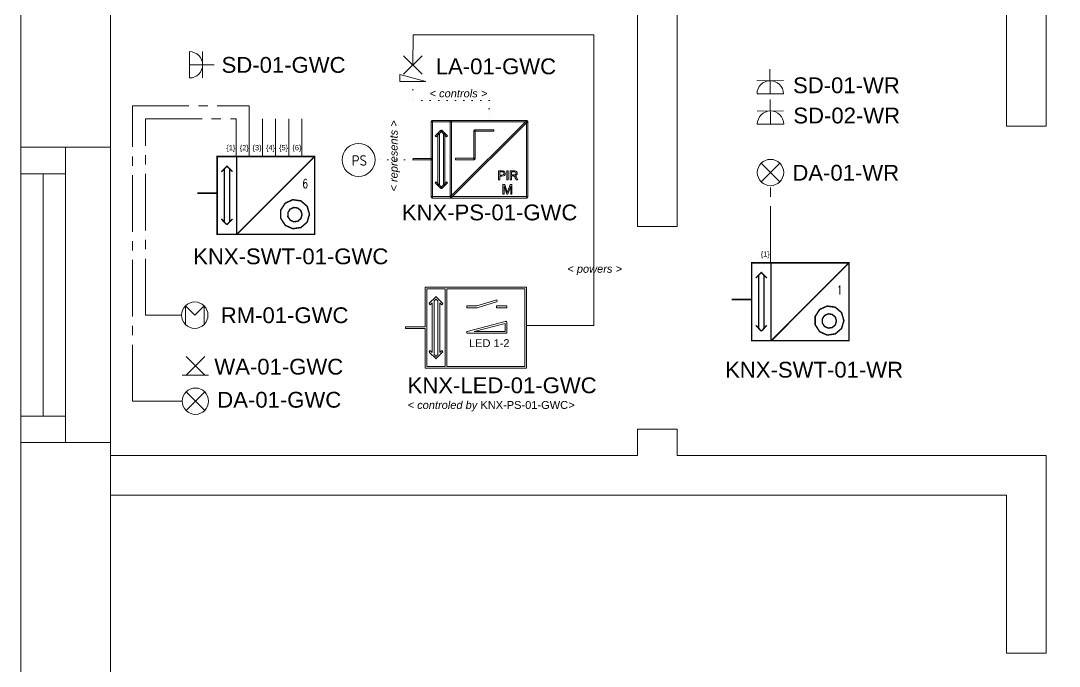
# Model space of a CAD drawing. Header units: millimetres. Extents: x 19292 to 35275, y 2102 to 26369.
# Drawn here: x 19292 to 23232, y 18779 to 21229 of the extents above; entities that cross this region are included whole.
import ezdxf
from ezdxf.enums import TextEntityAlignment as Align

# ---------------------------------------------------------------- set-up
doc = ezdxf.new("R2010")
doc.units = ezdxf.units.MM
doc.header["$LTSCALE"] = 10
doc.linetypes.add('AI-Linetype-20', pattern=[32.166085, 21.44411, -3.573992, 3.573992, -3.573992])
doc.linetypes.add('DOT2', pattern=[3.175, 0, -3.175])
for name, color, linetype in [('00-FP01-Walls', 7, 'Continuous'), ('00-FP01-Walls_Internal', 7, 'Continuous'), ('00-FP01-Windows', 7, 'Continuous'), ('02-EG-WR-Outlets_Schematic', 7, 'Continuous'), ('03-EG-WR-Light_Schematic', 7, 'Continuous'), ('05-EG-GWC-Misc_Schematic', 7, 'Continuous'), ('06-EG-GWC-Smart_Schematic', 7, 'Continuous'), ('06-EG-WR-Smart_Schematic', 7, 'Continuous'), ('07-EG-GWC-Power_Outlets', 7, 'Continuous'), ('08-EG-GWC-Light_Schematic', 7, 'Continuous')]:
    doc.layers.add(name, color=color, linetype=linetype)
doc.styles.add('ISO Proportional', font='isocp.shx')
doc.styles.add('SN0', font='ROMANS', dxfattribs={"width": 0.002083})
doc.styles.get("Standard").update_dxf_attribs({"font": 'Arial.ttf'})

msp = doc.modelspace()

# ---------------------------------------------------------------- linework, layer by layer
at = {"layer": '00-FP01-Walls', "color": 7, "lineweight": 20}
for points in [[(20332.2, 26369), (23032.2, 26369), (27732.2, 26369), (29332.2, 26369), (29332.2, 18699), (29332.2, 16329), (27992.2, 16329), (19292.2, 16329), (19292.2, 26369)], [(20632.2, 16669), (28992.2, 16669), (28992.2, 18699), (28992.2, 26029), (27732.2, 26029), (23032.2, 26029), (22332.2, 26029), (19632.2, 26029), (19632.2, 23637), (19632.2, 16669)]]:
    msp.add_lwpolyline(points, close=True, dxfattribs=at)
at = {"layer": '00-FP01-Walls_Internal', "color": 7, "lineweight": 20}
for points in [[(19632.2, 21429), (23032.2, 21429), (23032.2, 22429), (23182.2, 22429), (23182.2, 20829), (23032.2, 20829), (23032.2, 21279), (21782.2, 21279), (21782.2, 20449), (21632.2, 20449), (21632.2, 21279), (19632.2, 21279)], [(19632.2, 19429), (23032.2, 19429), (23032.2, 18829), (23182.2, 18829), (23182.2, 19579), (23032.2, 19579), (21782.2, 19579), (21782.2, 19679), (21632.2, 19679), (21632.2, 19579), (19632.2, 19579)]]:
    msp.add_lwpolyline(points, dxfattribs=at)
at = {"layer": '00-FP01-Windows', "lineweight": 20}
for p, q in [((19292.2, 20749), (19632.2, 20749)), ((19462.2, 20749), (19462.2, 19629)), ((19292.2, 20649), (19462.2, 20649)), ((19377.2, 20649), (19377.2, 19729)), ((19292.2, 19729), (19462.2, 19729)), ((19292.2, 19629), (19632.2, 19629))]:
    msp.add_line(p, q, dxfattribs=at)
at = {"layer": '00-FP01-Windows', "color": 7, "lineweight": 20}
for p, q in [((19632.2, 20749), (19292.2, 20749)), ((19292.2, 20749), (19292.2, 19629)), ((19632.2, 20749), (19632.2, 19629))]:
    msp.add_line(p, q, dxfattribs=at)
at = {"layer": '02-EG-WR-Outlets_Schematic', "color": 7, "lineweight": 15}
for p, q in [((22135.8, 20952), (22134.7, 21045.9)), ((22085.5, 21001.7), (22185.5, 21002.2)), ((22085.8, 20951.7), (22185.8, 20952.2)), ((22136.8, 20837), (22135.8, 20930.9)), ((22086.5, 20886.7), (22186.5, 20887.3)), ((22086.8, 20836.7), (22186.8, 20837.3))]:
    msp.add_line(p, q, dxfattribs=at)
for centre in [(22135.8, 20952), (22136.8, 20837)]:
    msp.add_arc(centre, 50, 0.3178, 180.3178, dxfattribs=at)
at = {"layer": '03-EG-WR-Light_Schematic', "color": 7, "lineweight": 15}
for p, q in [((22101.4, 20618), (22172.2, 20688.8)), ((22101.4, 20688.8), (22172.2, 20618))]:
    msp.add_line(p, q, dxfattribs=at)
msp.add_circle((22136.8, 20653.4), 50, dxfattribs=at)
at = {"layer": '05-EG-GWC-Misc_Schematic', "color": 7, "lineweight": 15}
for p, q in [((19952.5, 20111.9), (19917.1, 20147.3)), ((19917.1, 20147.3), (19917.1, 20076.5)), ((19987.8, 20147.3), (19952.5, 20111.9)), ((19987.8, 20147.3), (19987.8, 20076.5))]:
    msp.add_line(p, q, dxfattribs=at)
msp.add_circle((19952.5, 20111.9), 50, dxfattribs=at)
at = {"layer": '06-EG-GWC-Smart_Schematic', "color": 3, "linetype": 'AI-Linetype-20', "lineweight": 15}
for p, q in [((19716, 20907.1), (20159.2, 20907.1)), ((19716, 19785.4), (19716, 20907.1)), ((20159.2, 20714.4), (20159.2, 20907.1)), ((19766, 20857.1), (20109.2, 20857.1)), ((19766, 20111.9), (19766, 20857.1)), ((20109.2, 20714.4), (20109.2, 20857.1)), ((20209.2, 20714.4), (20209.2, 20857.1)), ((20259.2, 20714.4), (20259.2, 20857.1)), ((20309.2, 20714.4), (20309.2, 20857.1)), ((20359.2, 20714.4), (20359.2, 20857.1)), ((19766, 20111.9), (19902.5, 20111.9)), ((19716, 19785.4), (19904.8, 19785.4))]:
    msp.add_line(p, q, dxfattribs=at)
at = {"layer": '06-EG-GWC-Smart_Schematic', "color": 1, "linetype": 'Continuous', "lineweight": 15}
for points in [[(20779.9, 21061.5), (20781.2, 21176)], [(21466.2, 21176), (20781.2, 21176)], [(21466.2, 20071.3), (21466.2, 21176)], [(21466.2, 20072.3), (21211.3, 20072.3)]]:
    msp.add_lwpolyline(points, dxfattribs=at)
at = {"layer": '06-EG-GWC-Smart_Schematic', "color": 7, "linetype": 'DOT2', "lineweight": 15}
for points in [[(20779.4, 20999.2), (20779.4, 20927.2)], [(21069, 20927.2), (20779.4, 20927.2)], [(21069, 20927.2), (21069, 20848.5)], [(20780.5, 20701.2), (20636.6, 20701.2)]]:
    msp.add_lwpolyline(points, dxfattribs=at)
at = {"layer": '06-EG-GWC-Smart_Schematic', "color": 7, "linetype": 'Continuous', "lineweight": 15, "const_width": 5.48}
for points in [[(20037.6, 20714.4), (20111.2, 20714.4), (20111.2, 20418.4), (20037.6, 20418.4), (20037.6, 20714.4)], [(20111.2, 20714.4), (20407.2, 20714.4), (20407.2, 20418.4), (20111.2, 20418.4), (20111.2, 20714.4)], [(20407.2, 20714.4), (20112, 20418.4)], [(20074.4, 20677.6), (20053.3, 20656.4), (20074.4, 20677.6), (20095.6, 20656.4), (20074.4, 20677.6)], [(20064.3, 20667.4), (20064.3, 20466.2)], [(20084.6, 20667.4), (20084.6, 20466.2)], [(19961.7, 20575), (20036.8, 20575)], [(20387.6, 20495.1), (20378.9, 20525.1), (20355.2, 20545.7), (20324.2, 20550.2), (20295.7, 20537.2), (20278.7, 20510.9), (20278.7, 20479.5), (20295.6, 20453.2), (20324.1, 20440.1), (20355.1, 20444.5), (20378.8, 20465), (20387.6, 20495.1), (20387.6, 20495.1)], [(20359.5, 20493.5), (20355.1, 20508.4), (20343.5, 20518.5), (20328.2, 20520.7), (20314.1, 20514.3), (20305.8, 20501.3), (20305.7, 20485.9), (20314.1, 20472.9), (20328.1, 20466.4), (20343.4, 20468.6), (20355.1, 20478.7), (20359.5, 20493.5), (20359.5, 20493.5)], [(20074.4, 20455.2), (20053.3, 20477.1)], [(20095.6, 20477.1), (20074.4, 20455.2)]]:
    msp.add_lwpolyline(points, dxfattribs=at)
at = {"layer": '06-EG-GWC-Smart_Schematic', "color": 7, "lineweight": 15}
msp.add_circle((20574.1, 20701.2), 62.5, dxfattribs=at)
at = {"layer": '06-EG-GWC-Smart_Schematic', "color": 7, "linetype": 'Continuous', "lineweight": 15}
for points, knots in [([(20854.3, 20559.2), (20854.3, 20559.2), (20849, 20559.2), (20849, 20559.2), (20849, 20559.2), (20849, 20559.2), (20849, 20848.5), (20849, 20848.5), (20849, 20848.5), (20849, 20848.5), (20854.3, 20848.5), (20854.3, 20848.5), (20854.3, 20848.5), (20854.3, 20848.5), (20854.3, 20559.2), (20854.3, 20559.2)], [0, 0, 0, 0, 0.2, 0.2, 0.2, 0.2, 0.4, 0.4, 0.4, 0.4, 0.6, 0.6, 0.6, 0.6, 1, 1, 1, 1]), ([(20851.7, 20845.8), (20851.7, 20845.8), (20851.7, 20851.2), (20851.7, 20851.2), (20851.7, 20851.2), (20851.7, 20851.2), (20924.4, 20851.2), (20924.4, 20851.2), (20924.4, 20851.2), (20924.4, 20851.2), (20924.4, 20845.8), (20924.4, 20845.8), (20924.4, 20845.8), (20924.4, 20845.8), (20851.7, 20845.8), (20851.7, 20845.8)], [0, 0, 0, 0, 0.2, 0.2, 0.2, 0.2, 0.4, 0.4, 0.4, 0.4, 0.6, 0.6, 0.6, 0.6, 1, 1, 1, 1]), ([(20927.1, 20559.2), (20927.1, 20559.2), (20921.7, 20559.2), (20921.7, 20559.2), (20921.7, 20559.2), (20921.7, 20559.2), (20921.7, 20848.5), (20921.7, 20848.5), (20921.7, 20848.5), (20921.7, 20848.5), (20927.1, 20848.5), (20927.1, 20848.5), (20927.1, 20848.5), (20927.1, 20848.5), (20927.1, 20559.2), (20927.1, 20559.2)], [0, 0, 0, 0, 0.2, 0.2, 0.2, 0.2, 0.4, 0.4, 0.4, 0.4, 0.6, 0.6, 0.6, 0.6, 1, 1, 1, 1]), ([(20921.7, 20848.5), (20921.7, 20848.5), (20927.1, 20848.5), (20927.1, 20848.5), (20927.1, 20848.5), (20927.1, 20848.5), (20927.1, 20559.2), (20927.1, 20559.2), (20927.1, 20559.2), (20927.1, 20559.2), (20921.7, 20559.2), (20921.7, 20559.2), (20921.7, 20559.2), (20921.7, 20559.2), (20921.7, 20848.5), (20921.7, 20848.5)], [0, 0, 0, 0, 0.2, 0.2, 0.2, 0.2, 0.4, 0.4, 0.4, 0.4, 0.6, 0.6, 0.6, 0.6, 1, 1, 1, 1]), ([(21211, 20849.6), (21211, 20849.6), (21214.8, 20845.8), (21214.8, 20845.8), (21214.8, 20845.8), (21214.8, 20845.8), (20927.8, 20559.6), (20927.8, 20559.6), (20927.8, 20559.6), (20927.8, 20559.6), (20924, 20563.4), (20924, 20563.4), (20924, 20563.4), (20924, 20563.4), (21211, 20849.6), (21211, 20849.6)], [0, 0, 0, 0, 0.2, 0.2, 0.2, 0.2, 0.4, 0.4, 0.4, 0.4, 0.6, 0.6, 0.6, 0.6, 1, 1, 1, 1]), ([(20924.4, 20845.8), (20924.4, 20845.8), (20924.4, 20851.2), (20924.4, 20851.2), (20924.4, 20851.2), (20924.4, 20851.2), (21213.6, 20851.2), (21213.6, 20851.2), (21213.6, 20851.2), (21213.6, 20851.2), (21213.6, 20845.8), (21213.6, 20845.8), (21213.6, 20845.8), (21213.6, 20845.8), (20924.4, 20845.8), (20924.4, 20845.8)], [0, 0, 0, 0, 0.2, 0.2, 0.2, 0.2, 0.4, 0.4, 0.4, 0.4, 0.6, 0.6, 0.6, 0.6, 1, 1, 1, 1]), ([(21211, 20848.5), (21211, 20848.5), (21216.3, 20848.5), (21216.3, 20848.5), (21216.3, 20848.5), (21216.3, 20848.5), (21216.3, 20559.2), (21216.3, 20559.2), (21216.3, 20559.2), (21216.3, 20559.2), (21211, 20559.2), (21211, 20559.2), (21211, 20559.2), (21211, 20559.2), (21211, 20848.5), (21211, 20848.5)], [0, 0, 0, 0, 0.2, 0.2, 0.2, 0.2, 0.4, 0.4, 0.4, 0.4, 0.6, 0.6, 0.6, 0.6, 1, 1, 1, 1]), ([(20868.9, 20789.2), (20868.9, 20789.2), (20865, 20793), (20865, 20793), (20865, 20793), (20865, 20793), (20885.7, 20814.4), (20885.7, 20814.4), (20885.7, 20814.4), (20885.7, 20814.4), (20889.6, 20810.7), (20889.6, 20810.7), (20889.6, 20810.7), (20889.6, 20810.7), (20868.9, 20789.2), (20868.9, 20789.2)], [0, 0, 0, 0, 0.2, 0.2, 0.2, 0.2, 0.4, 0.4, 0.4, 0.4, 0.6, 0.6, 0.6, 0.6, 1, 1, 1, 1]), ([(20885.7, 20813.7), (20885.7, 20813.7), (20889.5, 20809.9), (20889.5, 20809.9), (20889.5, 20809.9), (20889.5, 20809.9), (20868.9, 20789.2), (20868.9, 20789.2), (20868.9, 20789.2), (20868.9, 20789.2), (20865.1, 20793), (20865.1, 20793), (20865.1, 20793), (20865.1, 20793), (20885.7, 20813.7), (20885.7, 20813.7)], [0, 0, 0, 0, 0.2, 0.2, 0.2, 0.2, 0.4, 0.4, 0.4, 0.4, 0.6, 0.6, 0.6, 0.6, 1, 1, 1, 1]), ([(20885.7, 20810.6), (20885.7, 20810.6), (20889.5, 20814.4), (20889.5, 20814.4), (20889.5, 20814.4), (20889.5, 20814.4), (20911, 20793), (20911, 20793), (20911, 20793), (20911, 20793), (20907.2, 20789.2), (20907.2, 20789.2), (20907.2, 20789.2), (20907.2, 20789.2), (20885.7, 20810.6), (20885.7, 20810.6)], [0, 0, 0, 0, 0.2, 0.2, 0.2, 0.2, 0.4, 0.4, 0.4, 0.4, 0.6, 0.6, 0.6, 0.6, 1, 1, 1, 1]), ([(20910.9, 20793), (20910.9, 20793), (20907.2, 20789.2), (20907.2, 20789.2), (20907.2, 20789.2), (20907.2, 20789.2), (20885.8, 20809.8), (20885.8, 20809.8), (20885.8, 20809.8), (20885.8, 20809.8), (20889.5, 20813.7), (20889.5, 20813.7), (20889.5, 20813.7), (20889.5, 20813.7), (20910.9, 20793), (20910.9, 20793)], [0, 0, 0, 0, 0.2, 0.2, 0.2, 0.2, 0.4, 0.4, 0.4, 0.4, 0.6, 0.6, 0.6, 0.6, 1, 1, 1, 1]), ([(21016.6, 20704.6), (21016.6, 20704.6), (21011.2, 20704.6), (21011.2, 20704.6), (21011.2, 20704.6), (21011.2, 20704.6), (21011.2, 20812.5), (21011.2, 20812.5), (21011.2, 20812.5), (21011.2, 20812.5), (21016.6, 20812.5), (21016.6, 20812.5), (21016.6, 20812.5), (21016.6, 20812.5), (21016.6, 20704.6), (21016.6, 20704.6)], [0, 0, 0, 0, 0.2, 0.2, 0.2, 0.2, 0.4, 0.4, 0.4, 0.4, 0.6, 0.6, 0.6, 0.6, 1, 1, 1, 1]), ([(21013.9, 20809.8), (21013.9, 20809.8), (21013.9, 20815.2), (21013.9, 20815.2), (21013.9, 20815.2), (21013.9, 20815.2), (21086.6, 20815.2), (21086.6, 20815.2), (21086.6, 20815.2), (21086.6, 20815.2), (21086.6, 20809.8), (21086.6, 20809.8), (21086.6, 20809.8), (21086.6, 20809.8), (21013.9, 20809.8), (21013.9, 20809.8)], [0, 0, 0, 0, 0.2, 0.2, 0.2, 0.2, 0.4, 0.4, 0.4, 0.4, 0.6, 0.6, 0.6, 0.6, 1, 1, 1, 1]), ([(20875, 20801.8), (20875, 20801.8), (20880.4, 20801.8), (20880.4, 20801.8), (20880.4, 20801.8), (20880.4, 20801.8), (20880.4, 20605.1), (20880.4, 20605.1), (20880.4, 20605.1), (20880.4, 20605.1), (20875, 20605.1), (20875, 20605.1), (20875, 20605.1), (20875, 20605.1), (20875, 20801.8), (20875, 20801.8)], [0, 0, 0, 0, 0.2, 0.2, 0.2, 0.2, 0.4, 0.4, 0.4, 0.4, 0.6, 0.6, 0.6, 0.6, 1, 1, 1, 1]), ([(20895.7, 20801.8), (20895.7, 20801.8), (20901, 20801.8), (20901, 20801.8), (20901, 20801.8), (20901, 20801.8), (20901, 20605.1), (20901, 20605.1), (20901, 20605.1), (20901, 20605.1), (20895.7, 20605.1), (20895.7, 20605.1), (20895.7, 20605.1), (20895.7, 20605.1), (20895.7, 20801.8), (20895.7, 20801.8)], [0, 0, 0, 0, 0.2, 0.2, 0.2, 0.2, 0.4, 0.4, 0.4, 0.4, 0.6, 0.6, 0.6, 0.6, 1, 1, 1, 1]), ([(20780.5, 20701.2), (20780.5, 20701.2), (20780.5, 20706.5), (20780.5, 20706.5), (20780.5, 20706.5), (20780.5, 20706.5), (20852.4, 20706.5), (20852.4, 20706.5), (20852.4, 20706.5), (20852.4, 20706.5), (20852.4, 20701.2), (20852.4, 20701.2), (20852.4, 20701.2), (20852.4, 20701.2), (20780.5, 20701.2), (20780.5, 20701.2)], [0, 0, 0, 0, 0.2, 0.2, 0.2, 0.2, 0.4, 0.4, 0.4, 0.4, 0.6, 0.6, 0.6, 0.6, 1, 1, 1, 1]), ([(20942, 20701.9), (20942, 20701.9), (20942, 20707.3), (20942, 20707.3), (20942, 20707.3), (20942, 20707.3), (21013.9, 20707.3), (21013.9, 20707.3), (21013.9, 20707.3), (21013.9, 20707.3), (21013.9, 20701.9), (21013.9, 20701.9), (21013.9, 20701.9), (21013.9, 20701.9), (20942, 20701.9), (20942, 20701.9)], [0, 0, 0, 0, 0.2, 0.2, 0.2, 0.2, 0.4, 0.4, 0.4, 0.4, 0.6, 0.6, 0.6, 0.6, 1, 1, 1, 1]), ([(21104.8, 20626.2), (21104.8, 20626.2), (21104.8, 20659.7), (21104.8, 20659.7), (21104.8, 20659.7), (21104.8, 20659.7), (21117.5, 20659.7), (21117.5, 20659.7), (21117.5, 20659.7), (21119.7, 20659.7), (21121.4, 20659.6), (21122.5, 20659.3), (21122.5, 20659.3), (21124.2, 20659.1), (21125.6, 20658.5), (21126.7, 20657.8), (21126.7, 20657.8), (21127.8, 20657), (21128.7, 20655.9), (21129.4, 20654.5), (21129.4, 20654.5), (21130, 20653.2), (21130.4, 20651.6), (21130.4, 20650), (21130.4, 20650), (21130.4, 20647.1), (21129.5, 20644.7), (21127.7, 20642.7), (21127.7, 20642.7), (21125.9, 20640.8), (21122.6, 20639.8), (21117.8, 20639.8), (21117.8, 20639.8), (21117.8, 20639.8), (21109.3, 20639.8), (21109.3, 20639.8), (21109.3, 20639.8), (21109.3, 20639.8), (21109.3, 20626.2), (21109.3, 20626.2), (21109.3, 20626.2), (21109.3, 20626.2), (21104.8, 20626.2), (21104.8, 20626.2)], [0, 0, 0, 0, 0.083333, 0.083333, 0.083333, 0.083333, 0.166667, 0.166667, 0.166667, 0.166667, 0.25, 0.25, 0.25, 0.25, 0.333333, 0.333333, 0.333333, 0.333333, 0.416667, 0.416667, 0.416667, 0.416667, 0.5, 0.5, 0.5, 0.5, 0.583333, 0.583333, 0.583333, 0.583333, 0.666667, 0.666667, 0.666667, 0.666667, 0.75, 0.75, 0.75, 0.75, 0.833333, 0.833333, 0.833333, 0.833333, 1, 1, 1, 1]), ([(21109.3, 20643.7), (21109.3, 20643.7), (21117.9, 20643.7), (21117.9, 20643.7), (21117.9, 20643.7), (21120.8, 20643.7), (21122.8, 20644.3), (21124, 20645.3), (21124, 20645.3), (21125.2, 20646.4), (21125.8, 20647.9), (21125.8, 20649.8), (21125.8, 20649.8), (21125.8, 20651.2), (21125.5, 20652.4), (21124.8, 20653.4), (21124.8, 20653.4), (21124, 20654.4), (21123.1, 20655.1), (21122, 20655.4), (21122, 20655.4), (21121.2, 20655.6), (21119.8, 20655.7), (21117.8, 20655.7), (21117.8, 20655.7), (21117.8, 20655.7), (21109.3, 20655.7), (21109.3, 20655.7), (21109.3, 20655.7), (21109.3, 20655.7), (21109.3, 20643.7), (21109.3, 20643.7)], [0, 0, 0, 0, 0.111111, 0.111111, 0.111111, 0.111111, 0.222222, 0.222222, 0.222222, 0.222222, 0.333333, 0.333333, 0.333333, 0.333333, 0.444444, 0.444444, 0.444444, 0.444444, 0.555556, 0.555556, 0.555556, 0.555556, 0.666667, 0.666667, 0.666667, 0.666667, 0.777778, 0.777778, 0.777778, 0.777778, 1, 1, 1, 1]), ([(21136.8, 20626.2), (21136.8, 20626.2), (21136.8, 20659.7), (21136.8, 20659.7), (21136.8, 20659.7), (21136.8, 20659.7), (21141.2, 20659.7), (21141.2, 20659.7), (21141.2, 20659.7), (21141.2, 20659.7), (21141.2, 20626.2), (21141.2, 20626.2), (21141.2, 20626.2), (21141.2, 20626.2), (21136.8, 20626.2), (21136.8, 20626.2)], [0, 0, 0, 0, 0.2, 0.2, 0.2, 0.2, 0.4, 0.4, 0.4, 0.4, 0.6, 0.6, 0.6, 0.6, 1, 1, 1, 1]), ([(21149.1, 20626.2), (21149.1, 20626.2), (21149.1, 20659.7), (21149.1, 20659.7), (21149.1, 20659.7), (21149.1, 20659.7), (21163.9, 20659.7), (21163.9, 20659.7), (21163.9, 20659.7), (21166.9, 20659.7), (21169.2, 20659.4), (21170.7, 20658.8), (21170.7, 20658.8), (21172.3, 20658.2), (21173.5, 20657.1), (21174.5, 20655.6), (21174.5, 20655.6), (21175.4, 20654), (21175.8, 20652.4), (21175.8, 20650.5), (21175.8, 20650.5), (21175.8, 20648.1), (21175.1, 20646.2), (21173.5, 20644.5), (21173.5, 20644.5), (21172, 20642.9), (21169.6, 20641.9), (21166.4, 20641.4), (21166.4, 20641.4), (21167.6, 20640.9), (21168.5, 20640.3), (21169.1, 20639.7), (21169.1, 20639.7), (21170.4, 20638.6), (21171.6, 20637.1), (21172.8, 20635.3), (21172.8, 20635.3), (21172.8, 20635.3), (21178.6, 20626.2), (21178.6, 20626.2), (21178.6, 20626.2), (21178.6, 20626.2), (21173, 20626.2), (21173, 20626.2), (21173, 20626.2), (21173, 20626.2), (21168.6, 20633.1), (21168.6, 20633.1), (21168.6, 20633.1), (21167.3, 20635.2), (21166.2, 20636.7), (21165.4, 20637.8), (21165.4, 20637.8), (21164.6, 20638.8), (21163.8, 20639.6), (21163.1, 20640), (21163.1, 20640), (21162.5, 20640.4), (21161.8, 20640.7), (21161.1, 20640.9), (21161.1, 20640.9), (21160.6, 20641), (21159.8, 20641), (21158.7, 20641), (21158.7, 20641), (21158.7, 20641), (21153.5, 20641), (21153.5, 20641), (21153.5, 20641), (21153.5, 20641), (21153.5, 20626.2), (21153.5, 20626.2), (21153.5, 20626.2), (21153.5, 20626.2), (21149.1, 20626.2), (21149.1, 20626.2)], [0, 0, 0, 0, 0.05, 0.05, 0.05, 0.05, 0.1, 0.1, 0.1, 0.1, 0.15, 0.15, 0.15, 0.15, 0.2, 0.2, 0.2, 0.2, 0.25, 0.25, 0.25, 0.25, 0.3, 0.3, 0.3, 0.3, 0.35, 0.35, 0.35, 0.35, 0.4, 0.4, 0.4, 0.4, 0.45, 0.45, 0.45, 0.45, 0.5, 0.5, 0.5, 0.5, 0.55, 0.55, 0.55, 0.55, 0.6, 0.6, 0.6, 0.6, 0.65, 0.65, 0.65, 0.65, 0.7, 0.7, 0.7, 0.7, 0.75, 0.75, 0.75, 0.75, 0.8, 0.8, 0.8, 0.8, 0.85, 0.85, 0.85, 0.85, 0.9, 0.9, 0.9, 0.9, 1, 1, 1, 1]), ([(21153.5, 20644.9), (21153.5, 20644.9), (21163, 20644.9), (21163, 20644.9), (21163, 20644.9), (21165.1, 20644.9), (21166.6, 20645.1), (21167.8, 20645.5), (21167.8, 20645.5), (21168.9, 20645.9), (21169.8, 20646.6), (21170.4, 20647.5), (21170.4, 20647.5), (21171, 20648.4), (21171.3, 20649.4), (21171.3, 20650.5), (21171.3, 20650.5), (21171.3, 20652.1), (21170.7, 20653.4), (21169.6, 20654.4), (21169.6, 20654.4), (21168.4, 20655.5), (21166.6, 20656), (21164.1, 20656), (21164.1, 20656), (21164.1, 20656), (21153.5, 20656), (21153.5, 20656), (21153.5, 20656), (21153.5, 20656), (21153.5, 20644.9), (21153.5, 20644.9)], [0, 0, 0, 0, 0.111111, 0.111111, 0.111111, 0.111111, 0.222222, 0.222222, 0.222222, 0.222222, 0.333333, 0.333333, 0.333333, 0.333333, 0.444444, 0.444444, 0.444444, 0.444444, 0.555556, 0.555556, 0.555556, 0.555556, 0.666667, 0.666667, 0.666667, 0.666667, 0.777778, 0.777778, 0.777778, 0.777778, 1, 1, 1, 1]), ([(20889.5, 20597.1), (20889.5, 20597.1), (20885.7, 20593.3), (20885.7, 20593.3), (20885.7, 20593.3), (20885.7, 20593.3), (20865.1, 20614), (20865.1, 20614), (20865.1, 20614), (20865.1, 20614), (20868.9, 20617.7), (20868.9, 20617.7), (20868.9, 20617.7), (20868.9, 20617.7), (20889.5, 20597.1), (20889.5, 20597.1)], [0, 0, 0, 0, 0.2, 0.2, 0.2, 0.2, 0.4, 0.4, 0.4, 0.4, 0.6, 0.6, 0.6, 0.6, 1, 1, 1, 1]), ([(20907.2, 20617.8), (20907.2, 20617.8), (20910.9, 20613.9), (20910.9, 20613.9), (20910.9, 20613.9), (20910.9, 20613.9), (20889.5, 20593.3), (20889.5, 20593.3), (20889.5, 20593.3), (20889.5, 20593.3), (20885.8, 20597.1), (20885.8, 20597.1), (20885.8, 20597.1), (20885.8, 20597.1), (20907.2, 20617.8), (20907.2, 20617.8)], [0, 0, 0, 0, 0.2, 0.2, 0.2, 0.2, 0.4, 0.4, 0.4, 0.4, 0.6, 0.6, 0.6, 0.6, 1, 1, 1, 1]), ([(21121.1, 20571.7), (21121.1, 20571.7), (21121.1, 20608.2), (21121.1, 20608.2), (21121.1, 20608.2), (21121.1, 20608.2), (21128.3, 20608.2), (21128.3, 20608.2), (21128.3, 20608.2), (21128.3, 20608.2), (21136.9, 20582.4), (21136.9, 20582.4), (21136.9, 20582.4), (21137.7, 20580), (21138.3, 20578.2), (21138.7, 20577), (21138.7, 20577), (21139.1, 20578.3), (21139.7, 20580.2), (21140.6, 20582.8), (21140.6, 20582.8), (21140.6, 20582.8), (21149.4, 20608.2), (21149.4, 20608.2), (21149.4, 20608.2), (21149.4, 20608.2), (21155.9, 20608.2), (21155.9, 20608.2), (21155.9, 20608.2), (21155.9, 20608.2), (21155.9, 20571.7), (21155.9, 20571.7), (21155.9, 20571.7), (21155.9, 20571.7), (21151.2, 20571.7), (21151.2, 20571.7), (21151.2, 20571.7), (21151.2, 20571.7), (21151.2, 20602.2), (21151.2, 20602.2), (21151.2, 20602.2), (21151.2, 20602.2), (21140.6, 20571.7), (21140.6, 20571.7), (21140.6, 20571.7), (21140.6, 20571.7), (21136.2, 20571.7), (21136.2, 20571.7), (21136.2, 20571.7), (21136.2, 20571.7), (21125.7, 20602.8), (21125.7, 20602.8), (21125.7, 20602.8), (21125.7, 20602.8), (21125.7, 20571.7), (21125.7, 20571.7), (21125.7, 20571.7), (21125.7, 20571.7), (21121.1, 20571.7), (21121.1, 20571.7)], [0, 0, 0, 0, 0.0625, 0.0625, 0.0625, 0.0625, 0.125, 0.125, 0.125, 0.125, 0.1875, 0.1875, 0.1875, 0.1875, 0.25, 0.25, 0.25, 0.25, 0.3125, 0.3125, 0.3125, 0.3125, 0.375, 0.375, 0.375, 0.375, 0.4375, 0.4375, 0.4375, 0.4375, 0.5, 0.5, 0.5, 0.5, 0.5625, 0.5625, 0.5625, 0.5625, 0.625, 0.625, 0.625, 0.625, 0.6875, 0.6875, 0.6875, 0.6875, 0.75, 0.75, 0.75, 0.75, 0.8125, 0.8125, 0.8125, 0.8125, 0.875, 0.875, 0.875, 0.875, 1, 1, 1, 1]), ([(20924.4, 20561.9), (20924.4, 20561.9), (20924.4, 20556.5), (20924.4, 20556.5), (20924.4, 20556.5), (20924.4, 20556.5), (20851.7, 20556.5), (20851.7, 20556.5), (20851.7, 20556.5), (20851.7, 20556.5), (20851.7, 20561.9), (20851.7, 20561.9), (20851.7, 20561.9), (20851.7, 20561.9), (20924.4, 20561.9), (20924.4, 20561.9)], [0, 0, 0, 0, 0.2, 0.2, 0.2, 0.2, 0.4, 0.4, 0.4, 0.4, 0.6, 0.6, 0.6, 0.6, 1, 1, 1, 1]), ([(21213.6, 20561.9), (21213.6, 20561.9), (21213.6, 20556.5), (21213.6, 20556.5), (21213.6, 20556.5), (21213.6, 20556.5), (20924.4, 20556.5), (20924.4, 20556.5), (20924.4, 20556.5), (20924.4, 20556.5), (20924.4, 20561.9), (20924.4, 20561.9), (20924.4, 20561.9), (20924.4, 20561.9), (21213.6, 20561.9), (21213.6, 20561.9)], [0, 0, 0, 0, 0.2, 0.2, 0.2, 0.2, 0.4, 0.4, 0.4, 0.4, 0.6, 0.6, 0.6, 0.6, 1, 1, 1, 1])]:
    msp.add_open_spline(points, degree=3, knots=knots, dxfattribs=at)
at = {"layer": '06-EG-GWC-Smart_Schematic', "color": 7, "lineweight": 15}
for points, knots in [([(20909.3, 19910.1), (20909.3, 19910.1), (20902.8, 19910.1), (20902.8, 19910.1), (20902.8, 19910.1), (20902.8, 19910.1), (20830.2, 19910.1), (20830.2, 19910.1), (20830.2, 19910.1), (20830.2, 19910.1), (20827, 19910.1), (20827, 19910.1), (20827, 19910.1), (20827, 19910.1), (20827, 19913.4), (20827, 19913.4), (20827, 19913.4), (20827, 19913.4), (20827, 20061.1), (20827, 20061.1), (20827, 20061.1), (20827, 20061.1), (20755.8, 20061.1), (20755.8, 20061.1), (20755.8, 20061.1), (20755.8, 20061.1), (20752.5, 20061.1), (20752.5, 20061.1), (20752.5, 20061.1), (20752.5, 20061.1), (20752.5, 20067.6), (20752.5, 20067.6), (20752.5, 20067.6), (20752.5, 20067.6), (20755.8, 20067.6), (20755.8, 20067.6), (20755.8, 20067.6), (20755.8, 20067.6), (20827, 20067.6), (20827, 20067.6), (20827, 20067.6), (20827, 20067.6), (20827, 20215.3), (20827, 20215.3), (20827, 20215.3), (20827, 20215.3), (20827, 20218.6), (20827, 20218.6), (20827, 20218.6), (20827, 20218.6), (20830.2, 20218.6), (20830.2, 20218.6), (20830.2, 20218.6), (20830.2, 20218.6), (21208.1, 20218.6), (21208.1, 20218.6), (21208.1, 20218.6), (21208.1, 20218.6), (21211.3, 20218.6), (21211.3, 20218.6), (21211.3, 20218.6), (21211.3, 20218.6), (21211.3, 20215.3), (21211.3, 20215.3), (21211.3, 20215.3), (21211.3, 20215.3), (21211.3, 19913.4), (21211.3, 19913.4), (21211.3, 19913.4), (21211.3, 19913.4), (21211.3, 19910.1), (21211.3, 19910.1), (21211.3, 19910.1), (21211.3, 19910.1), (21208.1, 19910.1), (21208.1, 19910.1), (21208.1, 19910.1), (21208.1, 19910.1), (20909.3, 19910.1), (20909.3, 19910.1)], [0, 0, 0, 0, 0.047619, 0.047619, 0.047619, 0.047619, 0.095238, 0.095238, 0.095238, 0.095238, 0.142857, 0.142857, 0.142857, 0.142857, 0.190476, 0.190476, 0.190476, 0.190476, 0.238095, 0.238095, 0.238095, 0.238095, 0.285714, 0.285714, 0.285714, 0.285714, 0.333333, 0.333333, 0.333333, 0.333333, 0.380952, 0.380952, 0.380952, 0.380952, 0.428571, 0.428571, 0.428571, 0.428571, 0.47619, 0.47619, 0.47619, 0.47619, 0.52381, 0.52381, 0.52381, 0.52381, 0.571429, 0.571429, 0.571429, 0.571429, 0.619048, 0.619048, 0.619048, 0.619048, 0.666667, 0.666667, 0.666667, 0.666667, 0.714286, 0.714286, 0.714286, 0.714286, 0.761905, 0.761905, 0.761905, 0.761905, 0.809524, 0.809524, 0.809524, 0.809524, 0.857143, 0.857143, 0.857143, 0.857143, 0.904762, 0.904762, 0.904762, 0.904762, 1, 1, 1, 1]), ([(20902.8, 19916.6), (20902.8, 19916.6), (20902.8, 20212.1), (20902.8, 20212.1), (20902.8, 20212.1), (20902.8, 20212.1), (20833.5, 20212.1), (20833.5, 20212.1), (20833.5, 20212.1), (20833.5, 20212.1), (20833.5, 20067.6), (20833.5, 20067.6), (20833.5, 20067.6), (20833.5, 20067.6), (20833.5, 20061.1), (20833.5, 20061.1), (20833.5, 20061.1), (20833.5, 20061.1), (20833.5, 19916.6), (20833.5, 19916.6), (20833.5, 19916.6), (20833.5, 19916.6), (20902.8, 19916.6), (20902.8, 19916.6)], [0, 0, 0, 0, 0.142857, 0.142857, 0.142857, 0.142857, 0.285714, 0.285714, 0.285714, 0.285714, 0.428571, 0.428571, 0.428571, 0.428571, 0.571429, 0.571429, 0.571429, 0.571429, 0.714286, 0.714286, 0.714286, 0.714286, 1, 1, 1, 1]), ([(20853.6, 19969.6), (20853.6, 19969.6), (20853.6, 20159.1), (20853.6, 20159.1), (20853.6, 20159.1), (20853.6, 20159.1), (20848.2, 20153.8), (20848.2, 20153.8), (20848.2, 20153.8), (20848.2, 20153.8), (20845.9, 20151.4), (20845.9, 20151.4), (20845.9, 20151.4), (20845.9, 20151.4), (20841.3, 20156.1), (20841.3, 20156.1), (20841.3, 20156.1), (20841.3, 20156.1), (20843.6, 20158.4), (20843.6, 20158.4), (20843.6, 20158.4), (20843.6, 20158.4), (20865.2, 20179.9), (20865.2, 20179.9), (20865.2, 20179.9), (20865.2, 20179.9), (20867.5, 20182.3), (20867.5, 20182.3), (20867.5, 20182.3), (20867.5, 20182.3), (20867.6, 20182.1), (20867.6, 20182.1), (20867.6, 20182.1), (20867.6, 20182.1), (20867.7, 20182.3), (20867.7, 20182.3), (20867.7, 20182.3), (20867.7, 20182.3), (20870, 20179.9), (20870, 20179.9), (20870, 20179.9), (20870, 20179.9), (20891.6, 20158.4), (20891.6, 20158.4), (20891.6, 20158.4), (20891.6, 20158.4), (20893.9, 20156.1), (20893.9, 20156.1), (20893.9, 20156.1), (20893.9, 20156.1), (20889.3, 20151.4), (20889.3, 20151.4), (20889.3, 20151.4), (20889.3, 20151.4), (20886.9, 20153.8), (20886.9, 20153.8), (20886.9, 20153.8), (20886.9, 20153.8), (20881.6, 20159.1), (20881.6, 20159.1), (20881.6, 20159.1), (20881.6, 20159.1), (20881.6, 19969.6), (20881.6, 19969.6), (20881.6, 19969.6), (20881.6, 19969.6), (20886.9, 19974.9), (20886.9, 19974.9), (20886.9, 19974.9), (20886.9, 19974.9), (20889.3, 19977.2), (20889.3, 19977.2), (20889.3, 19977.2), (20889.3, 19977.2), (20893.9, 19972.6), (20893.9, 19972.6), (20893.9, 19972.6), (20893.9, 19972.6), (20891.6, 19970.3), (20891.6, 19970.3), (20891.6, 19970.3), (20891.6, 19970.3), (20870, 19948.7), (20870, 19948.7), (20870, 19948.7), (20870, 19948.7), (20867.7, 19946.4), (20867.7, 19946.4), (20867.7, 19946.4), (20867.7, 19946.4), (20867.6, 19946.5), (20867.6, 19946.5), (20867.6, 19946.5), (20867.6, 19946.5), (20867.5, 19946.4), (20867.5, 19946.4), (20867.5, 19946.4), (20867.5, 19946.4), (20865.2, 19948.7), (20865.2, 19948.7), (20865.2, 19948.7), (20865.2, 19948.7), (20843.6, 19970.3), (20843.6, 19970.3), (20843.6, 19970.3), (20843.6, 19970.3), (20841.3, 19972.6), (20841.3, 19972.6), (20841.3, 19972.6), (20841.3, 19972.6), (20845.9, 19977.2), (20845.9, 19977.2), (20845.9, 19977.2), (20845.9, 19977.2), (20848.2, 19974.9), (20848.2, 19974.9), (20848.2, 19974.9), (20848.2, 19974.9), (20853.6, 19969.6), (20853.6, 19969.6)], [0, 0, 0, 0, 0.032258, 0.032258, 0.032258, 0.032258, 0.064516, 0.064516, 0.064516, 0.064516, 0.096774, 0.096774, 0.096774, 0.096774, 0.129032, 0.129032, 0.129032, 0.129032, 0.16129, 0.16129, 0.16129, 0.16129, 0.193548, 0.193548, 0.193548, 0.193548, 0.225806, 0.225806, 0.225806, 0.225806, 0.258065, 0.258065, 0.258065, 0.258065, 0.290323, 0.290323, 0.290323, 0.290323, 0.322581, 0.322581, 0.322581, 0.322581, 0.354839, 0.354839, 0.354839, 0.354839, 0.387097, 0.387097, 0.387097, 0.387097, 0.419355, 0.419355, 0.419355, 0.419355, 0.451613, 0.451613, 0.451613, 0.451613, 0.483871, 0.483871, 0.483871, 0.483871, 0.516129, 0.516129, 0.516129, 0.516129, 0.548387, 0.548387, 0.548387, 0.548387, 0.580645, 0.580645, 0.580645, 0.580645, 0.612903, 0.612903, 0.612903, 0.612903, 0.645161, 0.645161, 0.645161, 0.645161, 0.677419, 0.677419, 0.677419, 0.677419, 0.709677, 0.709677, 0.709677, 0.709677, 0.741935, 0.741935, 0.741935, 0.741935, 0.774194, 0.774194, 0.774194, 0.774194, 0.806452, 0.806452, 0.806452, 0.806452, 0.83871, 0.83871, 0.83871, 0.83871, 0.870968, 0.870968, 0.870968, 0.870968, 0.903226, 0.903226, 0.903226, 0.903226, 0.935484, 0.935484, 0.935484, 0.935484, 1, 1, 1, 1]), ([(20860.1, 20165.7), (20860.1, 20165.7), (20860.1, 20163.1), (20860.1, 20163.1), (20860.1, 20163.1), (20860.1, 20163.1), (20860.1, 19964.1), (20860.1, 19964.1), (20860.1, 19964.1), (20860.1, 19964.1), (20860.1, 19963), (20860.1, 19963), (20860.1, 19963), (20860.1, 19963), (20867.6, 19955.6), (20867.6, 19955.6), (20867.6, 19955.6), (20867.6, 19955.6), (20875, 19963), (20875, 19963), (20875, 19963), (20875, 19963), (20875, 19964.1), (20875, 19964.1), (20875, 19964.1), (20875, 19964.1), (20875, 20163.1), (20875, 20163.1), (20875, 20163.1), (20875, 20163.1), (20875, 20165.7), (20875, 20165.7), (20875, 20165.7), (20875, 20165.7), (20867.6, 20173.1), (20867.6, 20173.1), (20867.6, 20173.1), (20867.6, 20173.1), (20860.1, 20165.7), (20860.1, 20165.7)], [0, 0, 0, 0, 0.090909, 0.090909, 0.090909, 0.090909, 0.181818, 0.181818, 0.181818, 0.181818, 0.272727, 0.272727, 0.272727, 0.272727, 0.363636, 0.363636, 0.363636, 0.363636, 0.454545, 0.454545, 0.454545, 0.454545, 0.545455, 0.545455, 0.545455, 0.545455, 0.636364, 0.636364, 0.636364, 0.636364, 0.727273, 0.727273, 0.727273, 0.727273, 0.818182, 0.818182, 0.818182, 0.818182, 1, 1, 1, 1]), ([(20909.3, 20212.1), (20909.3, 20212.1), (20909.3, 19916.6), (20909.3, 19916.6), (20909.3, 19916.6), (20909.3, 19916.6), (21204.8, 19916.6), (21204.8, 19916.6), (21204.8, 19916.6), (21204.8, 19916.6), (21204.8, 20212.1), (21204.8, 20212.1), (21204.8, 20212.1), (21204.8, 20212.1), (20909.3, 20212.1), (20909.3, 20212.1)], [0, 0, 0, 0, 0.2, 0.2, 0.2, 0.2, 0.4, 0.4, 0.4, 0.4, 0.6, 0.6, 0.6, 0.6, 1, 1, 1, 1]), ([(20987.6, 20140.2), (20987.6, 20140.2), (20984.3, 20140.2), (20984.3, 20140.2), (20984.3, 20140.2), (20984.3, 20140.2), (20984.3, 20146.7), (20984.3, 20146.7), (20984.3, 20146.7), (20984.3, 20146.7), (20987.6, 20146.7), (20987.6, 20146.7), (20987.6, 20146.7), (20987.6, 20146.7), (21022.6, 20146.7), (21022.6, 20146.7), (21022.6, 20146.7), (21022.6, 20146.7), (21094.8, 20168.6), (21094.8, 20168.6), (21094.8, 20168.6), (21094.8, 20168.6), (21097.9, 20169.5), (21097.9, 20169.5), (21097.9, 20169.5), (21097.9, 20169.5), (21099.8, 20163.2), (21099.8, 20163.2), (21099.8, 20163.2), (21099.8, 20163.2), (21096.7, 20162.3), (21096.7, 20162.3), (21096.7, 20162.3), (21096.7, 20162.3), (21024.1, 20140.3), (21024.1, 20140.3), (21024.1, 20140.3), (21024.1, 20140.3), (21023.6, 20140.2), (21023.6, 20140.2), (21023.6, 20140.2), (21023.6, 20140.2), (21023.1, 20140.2), (21023.1, 20140.2), (21023.1, 20140.2), (21023.1, 20140.2), (20987.6, 20140.2), (20987.6, 20140.2)], [0, 0, 0, 0, 0.076923, 0.076923, 0.076923, 0.076923, 0.153846, 0.153846, 0.153846, 0.153846, 0.230769, 0.230769, 0.230769, 0.230769, 0.307692, 0.307692, 0.307692, 0.307692, 0.384615, 0.384615, 0.384615, 0.384615, 0.461538, 0.461538, 0.461538, 0.461538, 0.538462, 0.538462, 0.538462, 0.538462, 0.615385, 0.615385, 0.615385, 0.615385, 0.692308, 0.692308, 0.692308, 0.692308, 0.769231, 0.769231, 0.769231, 0.769231, 0.846154, 0.846154, 0.846154, 0.846154, 1, 1, 1, 1]), ([(21100.6, 20140.2), (21100.6, 20140.2), (21097.4, 20140.2), (21097.4, 20140.2), (21097.4, 20140.2), (21097.4, 20140.2), (21097.4, 20146.7), (21097.4, 20146.7), (21097.4, 20146.7), (21097.4, 20146.7), (21100.6, 20146.7), (21100.6, 20146.7), (21100.6, 20146.7), (21100.6, 20146.7), (21133.4, 20146.7), (21133.4, 20146.7), (21133.4, 20146.7), (21133.4, 20146.7), (21136.7, 20146.7), (21136.7, 20146.7), (21136.7, 20146.7), (21136.7, 20146.7), (21136.7, 20140.2), (21136.7, 20140.2), (21136.7, 20140.2), (21136.7, 20140.2), (21133.4, 20140.2), (21133.4, 20140.2), (21133.4, 20140.2), (21133.4, 20140.2), (21100.6, 20140.2), (21100.6, 20140.2)], [0, 0, 0, 0, 0.111111, 0.111111, 0.111111, 0.111111, 0.222222, 0.222222, 0.222222, 0.222222, 0.333333, 0.333333, 0.333333, 0.333333, 0.444444, 0.444444, 0.444444, 0.444444, 0.555556, 0.555556, 0.555556, 0.555556, 0.666667, 0.666667, 0.666667, 0.666667, 0.777778, 0.777778, 0.777778, 0.777778, 1, 1, 1, 1]), ([(21129.9, 20087.6), (21129.9, 20087.6), (21131.9, 20088.1), (21131.9, 20088.1), (21131.9, 20088.1), (21132.4, 20088.4), (21132.9, 20088.5), (21133.4, 20088.5), (21133.4, 20088.5), (21135.2, 20088.5), (21136.7, 20087), (21136.7, 20085.2), (21136.7, 20085.2), (21136.7, 20085.2), (21136.7, 20049.8), (21136.7, 20049.8), (21136.7, 20049.8), (21136.7, 20049.8), (21136.7, 20043.3), (21136.7, 20043.3), (21136.7, 20043.3), (21136.7, 20043.3), (21133.4, 20043.3), (21133.4, 20043.3), (21133.4, 20043.3), (21133.4, 20043.3), (20987, 20043.3), (20987, 20043.3), (20987, 20043.3), (20987, 20043.3), (20987, 20043.3), (20987, 20043.3), (20987, 20043.3), (20985.6, 20043.3), (20984.3, 20044.3), (20983.9, 20045.7), (20983.9, 20045.7), (20983.4, 20047.5), (20984.5, 20049.3), (20986.2, 20049.7), (20986.2, 20049.7), (20986.2, 20049.7), (21129.9, 20087.6), (21129.9, 20087.6)], [0, 0, 0, 0, 0.083333, 0.083333, 0.083333, 0.083333, 0.166667, 0.166667, 0.166667, 0.166667, 0.25, 0.25, 0.25, 0.25, 0.333333, 0.333333, 0.333333, 0.333333, 0.416667, 0.416667, 0.416667, 0.416667, 0.5, 0.5, 0.5, 0.5, 0.583333, 0.583333, 0.583333, 0.583333, 0.666667, 0.666667, 0.666667, 0.666667, 0.75, 0.75, 0.75, 0.75, 0.833333, 0.833333, 0.833333, 0.833333, 1, 1, 1, 1]), ([(21130.2, 20080.9), (21130.2, 20080.9), (21012.2, 20049.8), (21012.2, 20049.8), (21012.2, 20049.8), (21012.2, 20049.8), (21130.2, 20049.8), (21130.2, 20049.8), (21130.2, 20049.8), (21130.2, 20049.8), (21130.2, 20080.9), (21130.2, 20080.9)], [0, 0, 0, 0, 0.25, 0.25, 0.25, 0.25, 0.5, 0.5, 0.5, 0.5, 1, 1, 1, 1])]:
    msp.add_open_spline(points, degree=3, knots=knots, dxfattribs=at)
at = {"layer": '06-EG-WR-Smart_Schematic', "color": 3, "linetype": 'AI-Linetype-20', "lineweight": 15}
msp.add_line((22136.8, 20310.7), (22136.8, 20603.4), dxfattribs=at)
at = {"layer": '06-EG-WR-Smart_Schematic', "color": 7, "linetype": 'Continuous', "lineweight": 15, "const_width": 5.48}
for points in [[(22065.2, 20310.7), (22138.8, 20310.7), (22138.8, 20014.7), (22065.2, 20014.7), (22065.2, 20310.7)], [(22138.8, 20310.7), (22434.8, 20310.7), (22434.8, 20014.7), (22138.8, 20014.7), (22138.8, 20310.7)], [(22434.8, 20310.7), (22139.6, 20014.7)], [(22102, 20273.9), (22080.9, 20252.7), (22102, 20273.9), (22123.2, 20252.7), (22102, 20273.9)], [(22091.8, 20263.7), (22091.8, 20062.4)], [(22112.2, 20263.7), (22112.2, 20062.4)], [(21989.3, 20171.3), (22064.4, 20171.3)], [(22415.2, 20091.4), (22406.4, 20121.4), (22382.8, 20142), (22351.8, 20146.5), (22323.3, 20133.5), (22306.3, 20107.1), (22306.3, 20075.8), (22323.2, 20049.4), (22351.6, 20036.4), (22382.7, 20040.8), (22406.4, 20061.3), (22415.2, 20091.4), (22415.2, 20091.4)], [(22387, 20089.8), (22382.7, 20104.6), (22371, 20114.8), (22355.8, 20117), (22341.7, 20110.6), (22333.3, 20097.6), (22333.3, 20082.2), (22341.7, 20069.2), (22355.7, 20062.7), (22371, 20064.9), (22382.7, 20075), (22387, 20089.8), (22387, 20089.8)], [(22102, 20051.5), (22080.9, 20073.4)], [(22123.2, 20073.4), (22102, 20051.5)]]:
    msp.add_lwpolyline(points, dxfattribs=at)
at = {"layer": '07-EG-GWC-Power_Outlets', "color": 7, "lineweight": 15}
for p, q in [((19932.2, 21112.2), (19932.2, 21012.2)), ((19982.2, 21112.2), (19982.2, 21012.2)), ((19932.2, 21062.2), (20026.2, 21062.7))]:
    msp.add_line(p, q, dxfattribs=at)
msp.add_arc((19932.2, 21062.2), 50, 270, 90, dxfattribs=at)
at = {"layer": '08-EG-GWC-Light_Schematic', "color": 7, "lineweight": 15}
for p, q in [((20744.5, 21026.2), (20815.2, 21096.9)), ((20744.5, 21096.9), (20815.2, 21026.2)), ((20729.9, 21025.2), (20828.9, 20999.2)), ((19919.4, 19884.3), (19990.1, 19955)), ((19919.4, 19955), (19990.1, 19884.3)), ((19904.8, 19884.3), (20004.8, 19884.3)), ((19919.4, 19750), (19990.1, 19820.8)), ((19919.4, 19820.8), (19990.1, 19750))]:
    msp.add_line(p, q, dxfattribs=at)
msp.add_lwpolyline([(20828.9, 20999.2), (20729.9, 20999.2), (20729.9, 21025.2)], dxfattribs=at)
msp.add_circle((19954.8, 19785.4), 50, dxfattribs=at)

# ---------------------------------------------------------------- texts
at = {"layer": '02-EG-WR-Outlets_Schematic', "color": 7, "lineweight": 15, "char_height": 60, "attachment_point": 1}
for s, insert in [('SD-01-WR', (22222.3, 21014.6)), ('SD-02-WR', (22223.4, 20899.7))]:
    msp.add_mtext_dynamic_manual_height_columns(s, width=466, gutter_width=12.5, heights=[0], dxfattribs=dict(at, insert=insert))
at = {"layer": '03-EG-WR-Light_Schematic', "color": 7, "lineweight": 15, "insert": (22219.8, 20682.5), "char_height": 60, "attachment_point": 1}
msp.add_mtext_dynamic_manual_height_columns('DA-01-WR', width=466, gutter_width=12.5, heights=[0], dxfattribs=at)
at = {"layer": '05-EG-GWC-Misc_Schematic', "color": 7, "lineweight": 15, "insert": (20051.1, 20141.7), "char_height": 60, "attachment_point": 1}
msp.add_mtext_dynamic_manual_height_columns('RM-01-GWC', width=391, gutter_width=12.5, heights=[0], dxfattribs=at)
at = {"layer": '06-EG-GWC-Smart_Schematic', "color": 7, "linetype": 'Continuous', "lineweight": 15, "style": 'SN0', "width": 0.758019}
msp.add_text('6', height=34.5, dxfattribs=at).set_placement((20361, 20594.2), (20382.2, 20594.2), align=Align.FIT)
at = {"layer": '06-EG-GWC-Smart_Schematic', "color": 7, "lineweight": 15, "attachment_point": 1}
for s, width, heights, insert, char_height in [('\\pxi-3,l4,t4;{\\fArial|b0|i1|c0|p34;< controls >}', 278.644, [0], (20813.3, 20968.8), 30), ('\\{1\\}', 36, [0], (20072.1, 20757.6), 20), ('\\{2\\}', 36, [0], (20123.1, 20757.6), 20), ('\\{3\\}', 36, [0], (20171.5, 20757.6), 20), ('\\{4\\}', 36, [0], (20222.7, 20757.6), 20), ('\\{5\\}', 36, [0], (20272.1, 20757.9), 20), ('\\{6\\}', 36, [0], (20322.9, 20757.9), 20), ('KNX-PS-01-GWC', 499.381, [0], (20738, 20531.9), 60), ('KNX-SWT-01-GWC', 597, [0], (19946.4, 20365.1), 60), ('\\pxi-3,l4,t4;{\\fArial|b0|i1|c0|p34;< powers >}', 257.965, [0], (21335.9, 20302.9), 30), ('LED 1-2', 172, [58], (20992.8, 20020.6), 30), ('KNX-LED-01-GWC', 597, [0], (20760, 19875.7), 60), ('{\\fArial|b0|i1|c0|p34;< controled by }KNX-PS-01-GWC{\\fArial|b0|i1|c0|p34;>}', 630, [0], (20760, 19786), 30)]:
    msp.add_mtext_dynamic_manual_height_columns(s, width=width, gutter_width=12.5, heights=heights, dxfattribs=dict(at, insert=insert, char_height=char_height))
at = {"layer": '06-EG-GWC-Smart_Schematic', "color": 7, "lineweight": 15, "insert": (20691.9, 20551.2), "char_height": 30, "attachment_point": 1, "rotation": 90}
msp.add_mtext_dynamic_manual_height_columns('\\pxi-3,l4,t4;{\\fArial|b0|i1|c0|p34;< represents >}', width=329, gutter_width=12.5, heights=[0], dxfattribs=at)
at = {"layer": '06-EG-GWC-Smart_Schematic', "color": 7, "lineweight": 15, "insert": (20548.1, 20719.2), "char_height": 40, "attachment_point": 1, "style": 'ISO Proportional'}
msp.add_mtext_dynamic_manual_height_columns('PS', width=57, gutter_width=12.5, heights=[0], dxfattribs=at)
at = {"layer": '06-EG-WR-Smart_Schematic', "color": 7, "linetype": 'Continuous', "lineweight": 15, "style": 'SN0', "width": 1.171483}
msp.add_text('1', height=34.5, dxfattribs=at).set_placement((22388.6, 20190.5), (22409.7, 20190.5), align=Align.FIT)
at = {"layer": '06-EG-WR-Smart_Schematic', "color": 7, "lineweight": 15, "attachment_point": 1}
for s, width, heights, insert, char_height in [('\\{1\\}', 36, [0], (22099.7, 20353.9), 20), ('KNX-SWT-01-WR', 597, [62], (21964.6, 19934.9), 60)]:
    msp.add_mtext_dynamic_manual_height_columns(s, width=width, gutter_width=12.5, heights=heights, dxfattribs=dict(at, insert=insert, char_height=char_height))
at = {"layer": '07-EG-GWC-Power_Outlets', "color": 7, "lineweight": 15, "insert": (20054.2, 21091.9), "char_height": 60, "attachment_point": 1}
msp.add_mtext_dynamic_manual_height_columns('SD-01-GWC', width=466, gutter_width=12.5, heights=[0], dxfattribs=at)
at = {"layer": '08-EG-GWC-Light_Schematic', "color": 7, "lineweight": 15, "char_height": 60, "attachment_point": 1}
for s, insert in [('LA-01-GWC', (20866.8, 21086.4)), ('WA-01-GWC', (20026.7, 19946.4)), ('DA-01-GWC', (20037.8, 19820.8))]:
    msp.add_mtext_dynamic_manual_height_columns(s, width=466, gutter_width=12.5, heights=[0], dxfattribs=dict(at, insert=insert))

doc.saveas('drawing.dxf')
